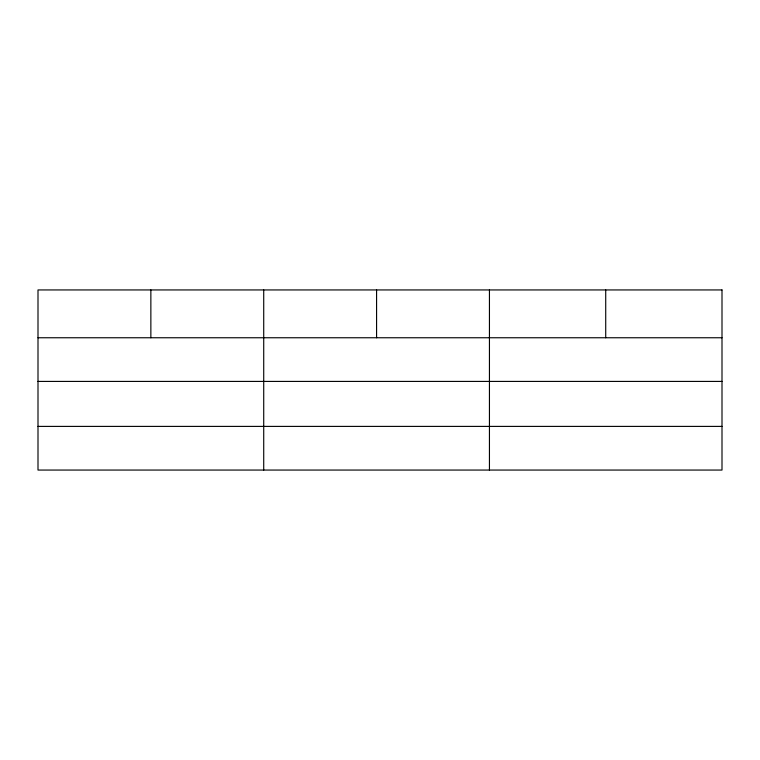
<?xml version="1.0" encoding="UTF-8"?>
<svg xmlns="http://www.w3.org/2000/svg" width="760" height="760" viewBox="0 0 760 760"><rect width="100%" height="100%" fill="white"/><g stroke="black" fill="none" stroke-linecap="round" stroke-linejoin="round"><path stroke-width="1.14" d="M38 337.753L722 337.753M38 381.416L722 381.416M38 426.398L722 426.398M605.72 289.94L605.72 337.753M489.44 289.94L489.44 470.06M376.58 289.94L376.58 337.753M263.72 289.94L263.72 470.06M150.86 289.94L150.86 337.753M722 289.94L38 289.94L38 470.06L722 470.06L722 289.94"/></g></svg>
